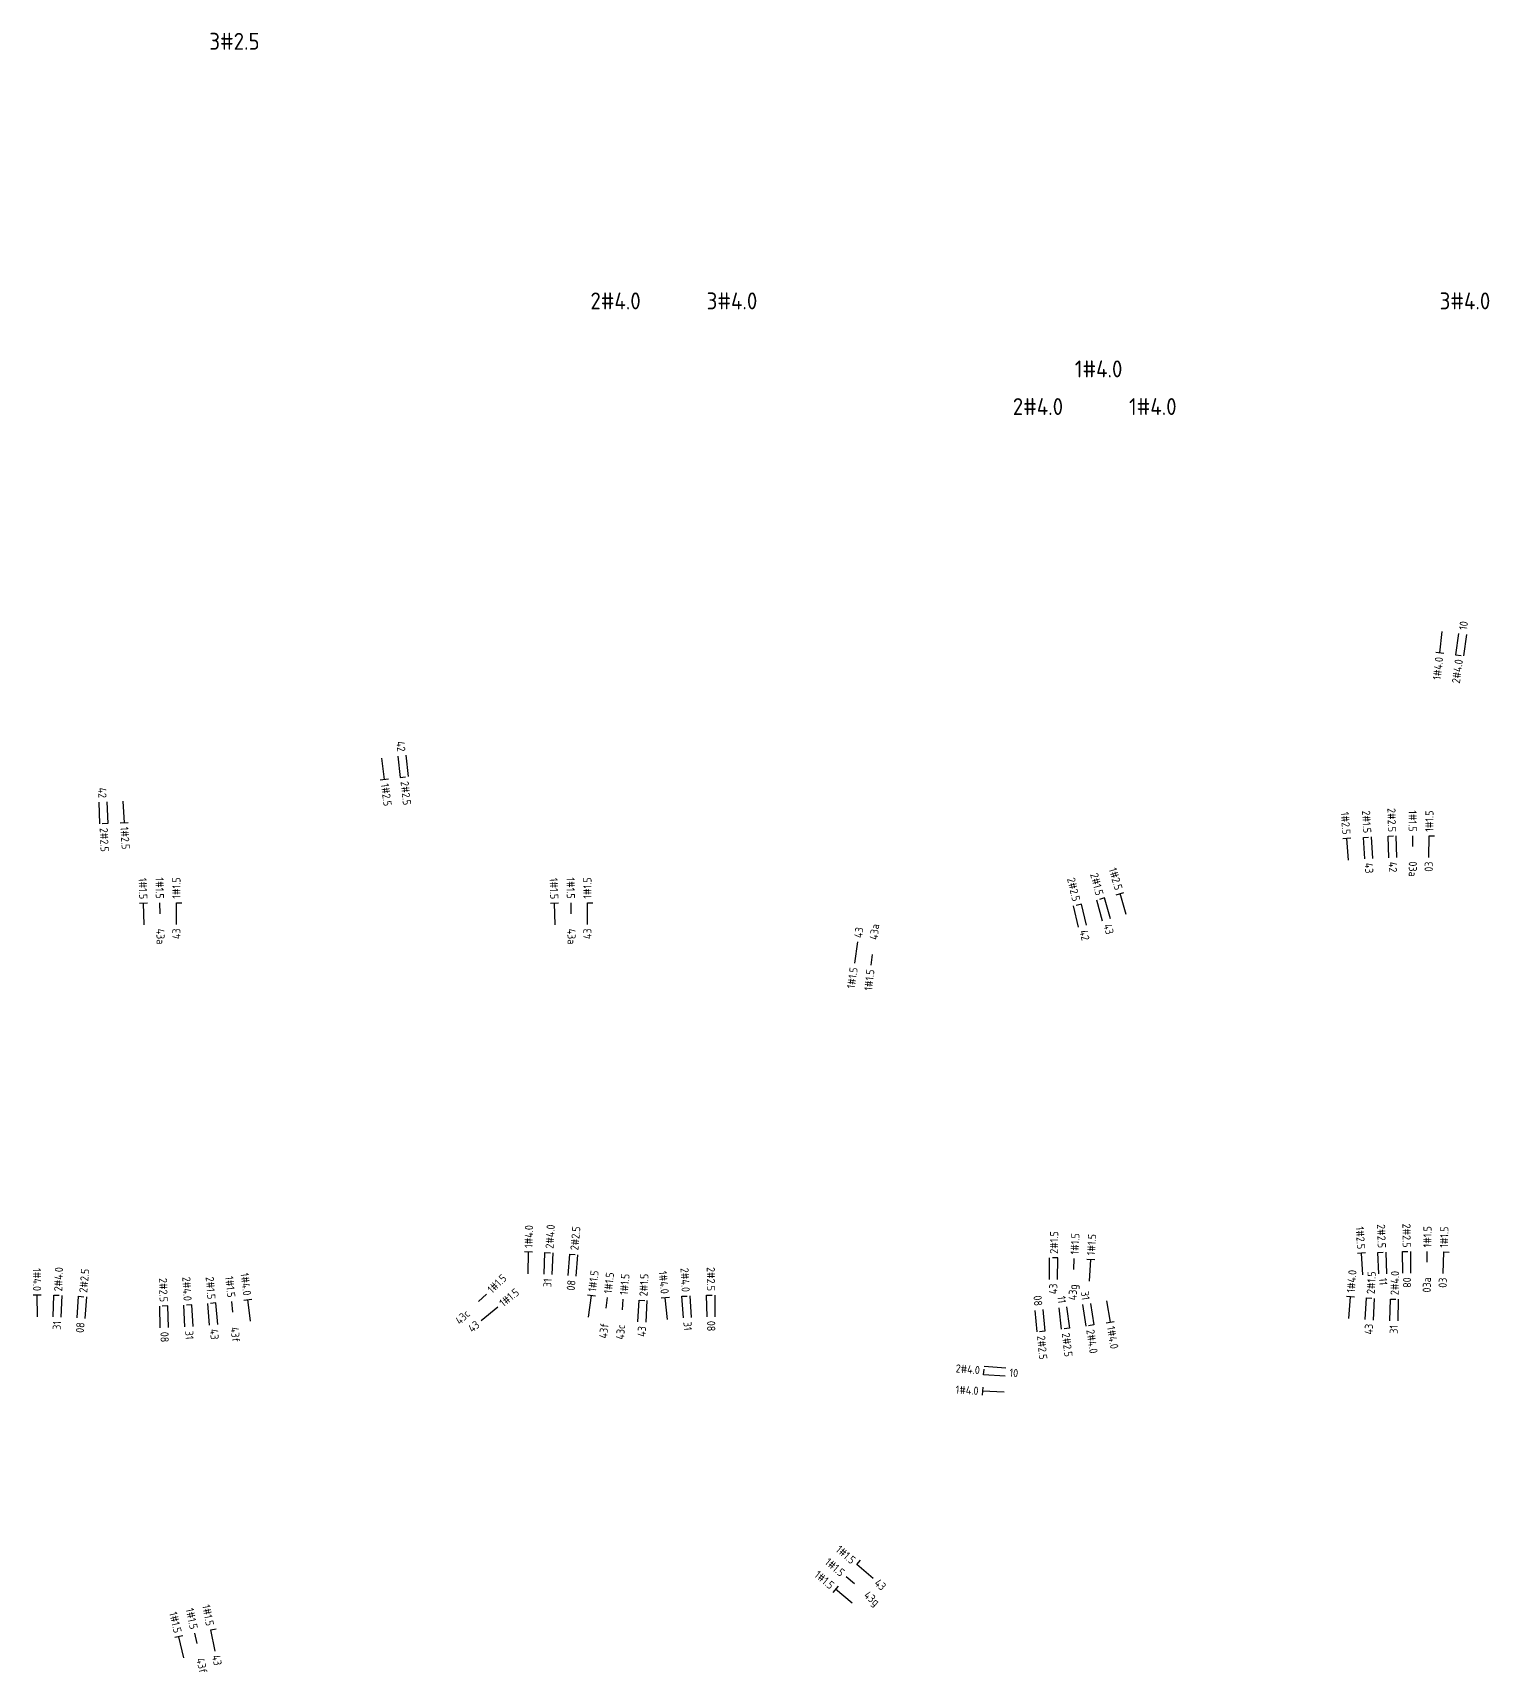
# Model space of a CAD drawing. Header units: metres. Extents: x -45255 to -45148, y 56380 to 56447.
# Drawn here: x -45254.72 to -45243.97, y 56419.69 to 56431.79 of the extents above; entities that cross this region are included whole.
import ezdxf
from ezdxf.enums import TextEntityAlignment as Align

# ---------------------------------------------------------------- set-up
doc = ezdxf.new("R2010")
doc.units = ezdxf.units.M
doc.layers.add('FIAÇÃO_COMERCIAL', color=1, linetype='Continuous')
doc.layers.add('FIAÇÃO_FÁBRICA', color=1, linetype='Continuous')
doc.styles.get("Standard").update_dxf_attribs({"font": 'ISOCP'})

msp = doc.modelspace()

# ---------------------------------------------------------------- linework, layer by layer
at = {"layer": 'FIAÇÃO_COMERCIAL'}
for p, q in [((-45244.317, 56427.37), (-45244.334, 56427.211)), ((-45244.196, 56427.356), (-45244.216, 56427.197)), ((-45244.136, 56427.348), (-45244.157, 56427.189)), ((-45244.304, 56427.207), (-45244.363, 56427.214)), ((-45244.216, 56427.197), (-45244.176, 56427.192)), ((-45252.143, 56426.435), (-45252.122, 56426.276)), ((-45252.023, 56426.45), (-45252.004, 56426.291)), ((-45251.962, 56426.457), (-45251.945, 56426.298)), ((-45252.092, 56426.28), (-45252.152, 56426.272)), ((-45252.004, 56426.291), (-45251.965, 56426.296)), ((-45254.229, 56426.109), (-45254.223, 56425.949)), ((-45254.17, 56426.111), (-45254.163, 56425.951)), ((-45254.052, 56426.118), (-45254.041, 56425.958)), ((-45254.163, 56425.951), (-45254.203, 56425.95)), ((-45254.071, 56425.956), (-45254.012, 56425.96)), ((-45244.989, 56425.843), (-45245.049, 56425.838)), ((-45245.006, 56425.681), (-45245.019, 56425.841)), ((-45244.897, 56425.849), (-45244.858, 56425.852)), ((-45244.887, 56425.69), (-45244.897, 56425.849)), ((-45244.828, 56425.693), (-45244.837, 56425.853)), ((-45244.715, 56425.858), (-45244.675, 56425.86)), ((-45244.71, 56425.698), (-45244.715, 56425.858)), ((-45244.651, 56425.7), (-45244.655, 56425.86)), ((-45244.533, 56425.782), (-45244.533, 56425.862)), ((-45244.414, 56425.701), (-45244.412, 56425.861)), ((-45244.412, 56425.861), (-45244.372, 56425.861)), ((-45246.721, 56425.426), (-45246.664, 56425.443)), ((-45246.647, 56425.281), (-45246.692, 56425.435)), ((-45253.869, 56425.364), (-45253.929, 56425.362)), ((-45253.893, 56425.203), (-45253.899, 56425.363)), ((-45253.776, 56425.286), (-45253.777, 56425.366)), ((-45253.656, 56425.207), (-45253.656, 56425.367)), ((-45253.656, 56425.367), (-45253.616, 56425.367)), ((-45250.836, 56425.364), (-45250.896, 56425.362)), ((-45250.86, 56425.203), (-45250.866, 56425.363)), ((-45250.743, 56425.286), (-45250.744, 56425.366)), ((-45250.623, 56425.207), (-45250.623, 56425.367)), ((-45250.623, 56425.367), (-45250.583, 56425.367)), ((-45246.999, 56425.187), (-45247.036, 56425.343)), ((-45246.978, 56425.357), (-45247.017, 56425.347)), ((-45246.94, 56425.202), (-45246.978, 56425.357)), ((-45246.822, 56425.232), (-45246.864, 56425.387)), ((-45246.806, 56425.402), (-45246.845, 56425.391)), ((-45246.764, 56425.248), (-45246.806, 56425.402)), ((-45248.63, 56425.078), (-45248.653, 56424.92)), ((-45248.522, 56424.984), (-45248.531, 56424.905)), ((-45251.028, 56422.788), (-45251.088, 56422.789)), ((-45251.061, 56422.628), (-45251.058, 56422.788)), ((-45250.943, 56422.625), (-45250.936, 56422.784)), ((-45250.936, 56422.784), (-45250.896, 56422.783)), ((-45250.884, 56422.622), (-45250.875, 56422.781)), ((-45250.766, 56422.614), (-45250.753, 56422.773)), ((-45250.753, 56422.773), (-45250.714, 56422.77)), ((-45250.707, 56422.609), (-45250.693, 56422.768)), ((-45247.214, 56422.586), (-45247.212, 56422.746)), ((-45247.151, 56422.744), (-45247.191, 56422.745)), ((-45247.155, 56422.584), (-45247.151, 56422.744)), ((-45244.881, 56422.781), (-45244.941, 56422.777)), ((-45244.901, 56422.619), (-45244.911, 56422.779)), ((-45244.79, 56422.785), (-45244.75, 56422.787)), ((-45244.783, 56422.626), (-45244.79, 56422.785)), ((-45244.723, 56422.628), (-45244.729, 56422.788)), ((-45244.608, 56422.791), (-45244.568, 56422.792)), ((-45244.605, 56422.631), (-45244.608, 56422.791)), ((-45244.546, 56422.632), (-45244.547, 56422.792)), ((-45244.426, 56422.712), (-45244.425, 56422.792)), ((-45244.309, 56422.629), (-45244.304, 56422.789)), ((-45244.304, 56422.789), (-45244.264, 56422.788)), ((-45247.033, 56422.66), (-45247.03, 56422.74)), ((-45246.938, 56422.736), (-45246.878, 56422.732)), ((-45246.918, 56422.574), (-45246.908, 56422.734)), ((-45254.654, 56422.47), (-45254.714, 56422.47)), ((-45254.682, 56422.31), (-45254.684, 56422.47)), ((-45254.565, 56422.309), (-45254.561, 56422.469)), ((-45254.561, 56422.469), (-45254.521, 56422.469)), ((-45254.506, 56422.308), (-45254.5, 56422.468)), ((-45254.389, 56422.301), (-45254.378, 56422.461)), ((-45254.378, 56422.461), (-45254.338, 56422.458)), ((-45254.33, 56422.297), (-45254.317, 56422.456)), ((-45253.775, 56422.228), (-45253.779, 56422.388)), ((-45253.72, 56422.39), (-45253.76, 56422.388)), ((-45253.714, 56422.23), (-45253.72, 56422.39)), ((-45253.593, 56422.235), (-45253.602, 56422.395)), ((-45253.542, 56422.398), (-45253.582, 56422.396)), ((-45253.532, 56422.239), (-45253.542, 56422.398)), ((-45253.411, 56422.247), (-45253.424, 56422.407)), ((-45253.365, 56422.412), (-45253.405, 56422.408)), ((-45253.351, 56422.252), (-45253.365, 56422.412)), ((-45253.239, 56422.344), (-45253.247, 56422.423)), ((-45253.159, 56422.433), (-45253.099, 56422.441)), ((-45253.109, 56422.278), (-45253.129, 56422.437)), ((-45251.426, 56422.422), (-45251.368, 56422.478)), ((-45251.408, 56422.282), (-45251.284, 56422.383)), ((-45250.563, 56422.462), (-45250.623, 56422.47)), ((-45250.614, 56422.308), (-45250.593, 56422.466)), ((-45250.484, 56422.373), (-45250.475, 56422.452)), ((-45250.365, 56422.361), (-45250.358, 56422.441)), ((-45250.25, 56422.273), (-45250.24, 56422.433)), ((-45250.24, 56422.433), (-45250.2, 56422.43)), ((-45250.189, 56422.27), (-45250.181, 56422.43)), ((-45250.018, 56422.453), (-45250.078, 56422.447)), ((-45250.032, 56422.291), (-45250.048, 56422.45)), ((-45249.926, 56422.461), (-45249.886, 56422.463)), ((-45249.915, 56422.301), (-45249.926, 56422.461)), ((-45249.856, 56422.305), (-45249.865, 56422.465)), ((-45249.743, 56422.469), (-45249.703, 56422.47)), ((-45249.739, 56422.309), (-45249.743, 56422.469)), ((-45249.68, 56422.31), (-45249.681, 56422.47)), ((-45247.087, 56422.384), (-45247.066, 56422.225)), ((-45246.969, 56422.4), (-45246.946, 56422.241)), ((-45246.91, 56422.409), (-45246.886, 56422.25)), ((-45246.793, 56422.428), (-45246.766, 56422.27)), ((-45244.962, 56422.455), (-45245.022, 56422.46)), ((-45245.005, 56422.298), (-45244.992, 56422.458)), ((-45244.884, 56422.29), (-45244.874, 56422.449)), ((-45244.874, 56422.449), (-45244.834, 56422.447)), ((-45244.823, 56422.286), (-45244.815, 56422.446)), ((-45244.702, 56422.281), (-45244.696, 56422.441)), ((-45244.696, 56422.441), (-45244.657, 56422.44)), ((-45244.641, 56422.28), (-45244.637, 56422.44)), ((-45247.322, 56422.357), (-45247.307, 56422.198)), ((-45247.263, 56422.363), (-45247.247, 56422.204)), ((-45247.145, 56422.376), (-45247.126, 56422.218)), ((-45246.796, 56422.265), (-45246.737, 56422.275)), ((-45247.247, 56422.204), (-45247.287, 56422.2)), ((-45247.066, 56422.225), (-45247.106, 56422.22)), ((-45246.886, 56422.25), (-45246.925, 56422.244)), ((-45247.699, 56421.882), (-45247.696, 56421.922)), ((-45247.535, 56421.93), (-45247.695, 56421.943)), ((-45247.705, 56421.791), (-45247.709, 56421.731)), ((-45247.54, 56421.871), (-45247.699, 56421.882)), ((-45247.547, 56421.753), (-45247.707, 56421.761)), ((-45248.635, 56420.482), (-45248.608, 56420.512)), ((-45248.514, 56420.377), (-45248.635, 56420.482)), ((-45248.653, 56420.339), (-45248.714, 56420.391)), ((-45248.772, 56420.321), (-45248.811, 56420.275)), ((-45248.668, 56420.196), (-45248.791, 56420.298)), ((-45253.503, 56419.897), (-45253.52, 56419.975)), ((-45253.401, 56419.999), (-45253.362, 56420.007)), ((-45253.37, 56419.842), (-45253.401, 56419.999)), ((-45253.609, 56419.955), (-45253.668, 56419.941)), ((-45253.602, 56419.792), (-45253.638, 56419.948))]:
    msp.add_line(p, q, dxfattribs=at)

# ---------------------------------------------------------------- texts
for s, rotation, p in [('10', 82.3727, (-45244.162, 56427.382)), ('2#2.5', -83.9037, (-45251.972, 56426.264)), ('1#2.5', -82.4107, (-45252.118, 56426.247)), ('1#1.5', 89.1706, (-45244.411, 56425.891)), ('2#2.5', -87.802, (-45254.192, 56425.92)), ('1#2.5', -86.309, (-45254.04, 56425.928)), ('43', -86.9588, (-45244.857, 56425.662)), ('42', -88.6176, (-45244.68, 56425.669)), ('03a', -89.7235, (-45244.532, 56425.672)), ('1#1.5', 89.8658, (-45253.656, 56425.397)), ('1#1.5', 89.8658, (-45250.623, 56425.397)), ('43a', -89.0608, (-45253.774, 56425.176)), ('43a', -89.0608, (-45250.741, 56425.176)), ('43', 81.7839, (-45248.626, 56425.108)), ('43a', 83.9306, (-45248.511, 56425.094)), ('43', -75.0746, (-45246.786, 56425.211)), ('42', -76.6094, (-45246.963, 56425.165)), ('2#4.0', 86.8156, (-45250.903, 56422.813)), ('1#4.0', 88.8348, (-45251.057, 56422.818)), ('2#2.5', 84.7964, (-45250.72, 56422.801)), ('2#1.5', 88.9711, (-45247.181, 56422.775)), ('1#1.5', 87.5263, (-45247.028, 56422.77)), ('1#1.5', 86.5631, (-45246.907, 56422.764)), ('1#1.5', 89.3549, (-45244.425, 56422.822)), ('1#1.5', 88.249, (-45244.303, 56422.819)), ('2#4.0', 87.8164, (-45254.529, 56422.498)), ('2#2.5', 85.0485, (-45254.344, 56422.488)), ('1#1.5', 44.0887, (-45251.347, 56422.499)), ('1#1.5', 82.5529, (-45250.589, 56422.496)), ('1#1.5', 83.899, (-45250.472, 56422.482)), ('1#1.5', 85.2451, (-45250.355, 56422.471)), ('2#1.5', 87.2643, (-45250.21, 56422.461)), ('1#4.0', 85.3921, (-45244.99, 56422.488)), ('2#1.5', 87.0509, (-45244.843, 56422.478)), ('2#4.0', 88.7098, (-45244.667, 56422.47)), ('1#1.5', 39.3285, (-45251.261, 56422.402)), ('11', -87.8804, (-45244.752, 56422.597)), ('08', -89.5392, (-45244.575, 56422.601)), ('31', -86.8937, (-45249.885, 56422.273)), ('08', -89.6616, (-45249.71, 56422.28)), ('08', -88.4567, (-45253.744, 56422.199)), ('31', -86.9361, (-45253.562, 56422.207)), ('43', -85.4155, (-45253.379, 56422.22)), ('43f', -83.8949, (-45253.227, 56422.234)), ('2#2.5', -84.6075, (-45247.275, 56422.171)), ('2#2.5', -83.1627, (-45247.093, 56422.191)), ('2#4.0', -81.7179, (-45246.912, 56422.216)), ('1#4.0', -80.2731, (-45246.761, 56422.24)), ('10', -4.6635, (-45247.508, 56421.898)), ('43', -41.0565, (-45248.491, 56420.358)), ('43g', -40.3486, (-45248.569, 56420.268)), ('43f', -77.8123, (-45253.48, 56419.789)), ('43', -78.8106, (-45253.364, 56419.813))]:
    msp.add_text(s, height=0.06, rotation=rotation, dxfattribs=at).set_placement(p, align=Align.MIDDLE_LEFT)
for s, rotation, p in [('1#4.0', 83.9417, (-45244.337, 56427.181)), ('2#4.0', 82.3727, (-45244.191, 56427.164)), ('42', -83.9037, (-45251.995, 56426.483)), ('42', -87.802, (-45254.201, 56426.14)), ('1#2.5', -85.2999, (-45245.021, 56425.871)), ('2#1.5', -86.9588, (-45244.868, 56425.881)), ('2#2.5', -88.6176, (-45244.685, 56425.889)), ('1#1.5', -89.7235, (-45244.533, 56425.892)), ('03', 89.1706, (-45244.414, 56425.671)), ('1#1.5', -87.9874, (-45253.9, 56425.393)), ('1#1.5', -89.0608, (-45253.778, 56425.396)), ('1#1.5', -87.9874, (-45250.867, 56425.393)), ('1#1.5', -89.0608, (-45250.745, 56425.396)), ('2#2.5', -76.6094, (-45247.014, 56425.379)), ('2#1.5', -75.0746, (-45246.842, 56425.423)), ('1#2.5', -73.5398, (-45246.701, 56425.463)), ('43', 89.8658, (-45253.656, 56425.177)), ('43', 89.8658, (-45250.623, 56425.177)), ('1#1.5', 81.7839, (-45248.657, 56424.89)), ('1#1.5', 83.9306, (-45248.534, 56424.875)), ('2#2.5', -87.8804, (-45244.76, 56422.817)), ('2#2.5', -89.5392, (-45244.577, 56422.821)), ('1#2.5', -86.2215, (-45244.913, 56422.809)), ('1#4.0', -89.4158, (-45254.684, 56422.5)), ('1#4.0', -82.8811, (-45253.133, 56422.467)), ('1#4.0', -84.1259, (-45250.051, 56422.48)), ('2#4.0', -86.8937, (-45249.897, 56422.493)), ('2#2.5', -89.6616, (-45249.711, 56422.5)), ('2#2.5', -88.4567, (-45253.75, 56422.419)), ('2#4.0', -86.9361, (-45253.573, 56422.427)), ('2#1.5', -85.4155, (-45253.397, 56422.439)), ('1#1.5', -83.8949, (-45253.25, 56422.453)), ('31', 86.8156, (-45250.916, 56422.593)), ('08', 84.7964, (-45250.74, 56422.581)), ('43', 88.9711, (-45247.185, 56422.555)), ('43g', 87.5263, (-45247.038, 56422.55)), ('03a', 89.3549, (-45244.428, 56422.602)), ('03', 88.249, (-45244.31, 56422.599)), ('08', -84.6075, (-45247.295, 56422.39)), ('11', -83.1627, (-45247.119, 56422.41)), ('31', -81.7179, (-45246.944, 56422.434)), ('31', 87.8164, (-45254.537, 56422.279)), ('08', 85.0485, (-45254.363, 56422.269)), ('43c', 44.0887, (-45251.505, 56422.346)), ('43', 39.3285, (-45251.431, 56422.263)), ('43f', 83.899, (-45250.496, 56422.263)), ('43c', 85.2451, (-45250.374, 56422.252)), ('43', 87.2643, (-45250.22, 56422.241)), ('43', 87.0509, (-45244.855, 56422.258)), ('31', 88.7098, (-45244.672, 56422.25)), ('2#4.0', -4.6635, (-45247.727, 56421.915)), ('1#4.0', -3.0945, (-45247.737, 56421.763)), ('1#1.5', -41.0565, (-45248.657, 56420.502)), ('1#1.5', -40.3486, (-45248.737, 56420.41)), ('1#1.5', -39.6997, (-45248.814, 56420.317)), ('1#1.5', -76.814, (-45253.645, 56419.977)), ('1#1.5', -77.8123, (-45253.526, 56420.004)), ('1#1.5', -78.8106, (-45253.407, 56420.029))]:
    msp.add_text(s, height=0.06, rotation=rotation, dxfattribs=at).set_placement(p, align=Align.MIDDLE_RIGHT)
at = {"layer": 'FIAÇÃO_FÁBRICA'}
for s, p in [('3#2.5', (-45253.413, 56431.665)), ('2#4.0', (-45250.601, 56429.748)), ('3#4.0', (-45249.743, 56429.748)), ('3#4.0', (-45244.334, 56429.748)), ('1#4.0', (-45247.026, 56429.246)), ('2#4.0', (-45247.484, 56428.968)), ('1#4.0', (-45246.626, 56428.968))]:
    msp.add_text(s, height=0.1248, dxfattribs=at).set_placement(p)

doc.saveas('drawing.dxf')
